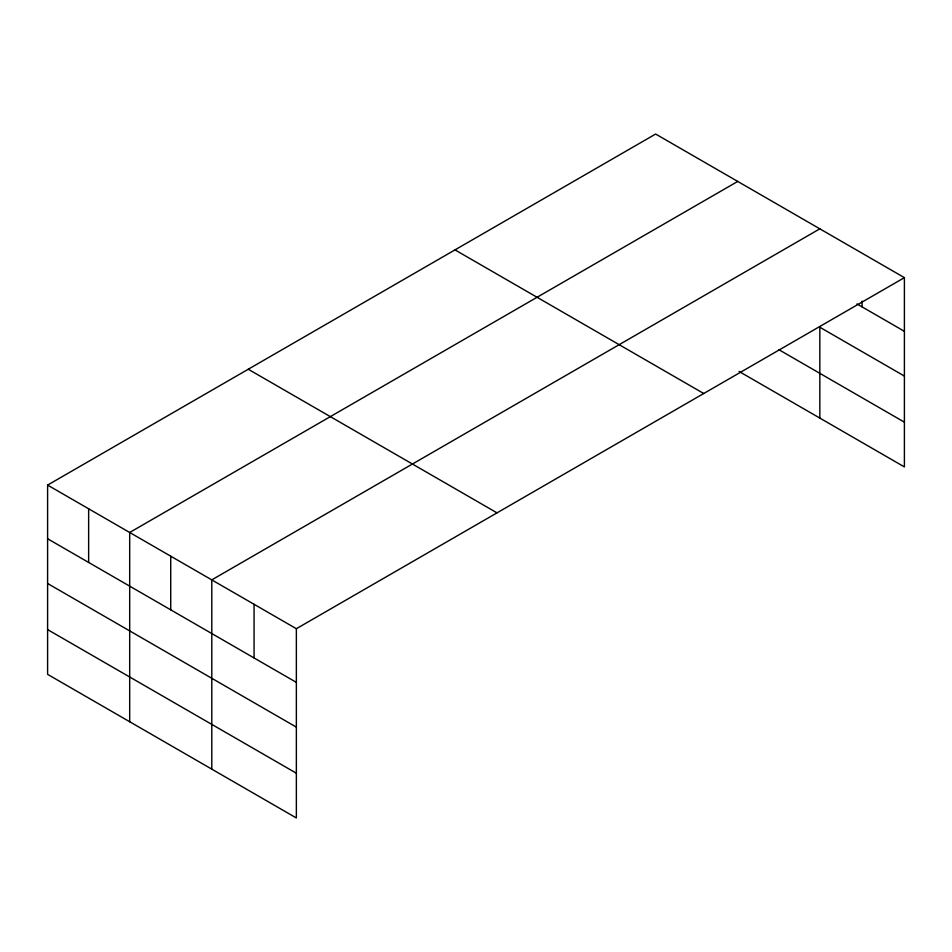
<?xml version="1.0" encoding="UTF-8"?>
<svg xmlns="http://www.w3.org/2000/svg" width="952" height="952" viewBox="0 0 952 952"><rect width="100%" height="100%" fill="white"/><g stroke="black" fill="none" stroke-linecap="round" stroke-linejoin="round"><path stroke-width="1.43" d="M904.4 277.651L655.642 134.042L47.6 485.092L47.6 674.349L296.358 817.958L296.358 628.713L904.4 277.651L904.4 466.908L739.014 371.423M737.729 181.427L129.686 532.477L129.686 721.735M819.827 228.825L211.784 579.875L211.784 769.133M856.99 303.938L904.4 331.32M904.4 376.064L819.827 327.238L819.827 418.083M778.784 349.634L904.4 422.164M454.985 249.888L703.742 393.509M248.258 369.245L497.015 512.866M47.6 485.092L296.358 628.713M47.6 538.749L296.358 682.37M47.6 583.493L296.358 727.114M47.6 629.593L296.358 773.214M862.107 301.106L862.107 306.901M254.065 604.294L254.065 657.951M170.729 556.182L170.729 609.839M88.643 508.784L88.643 562.442"/></g></svg>
